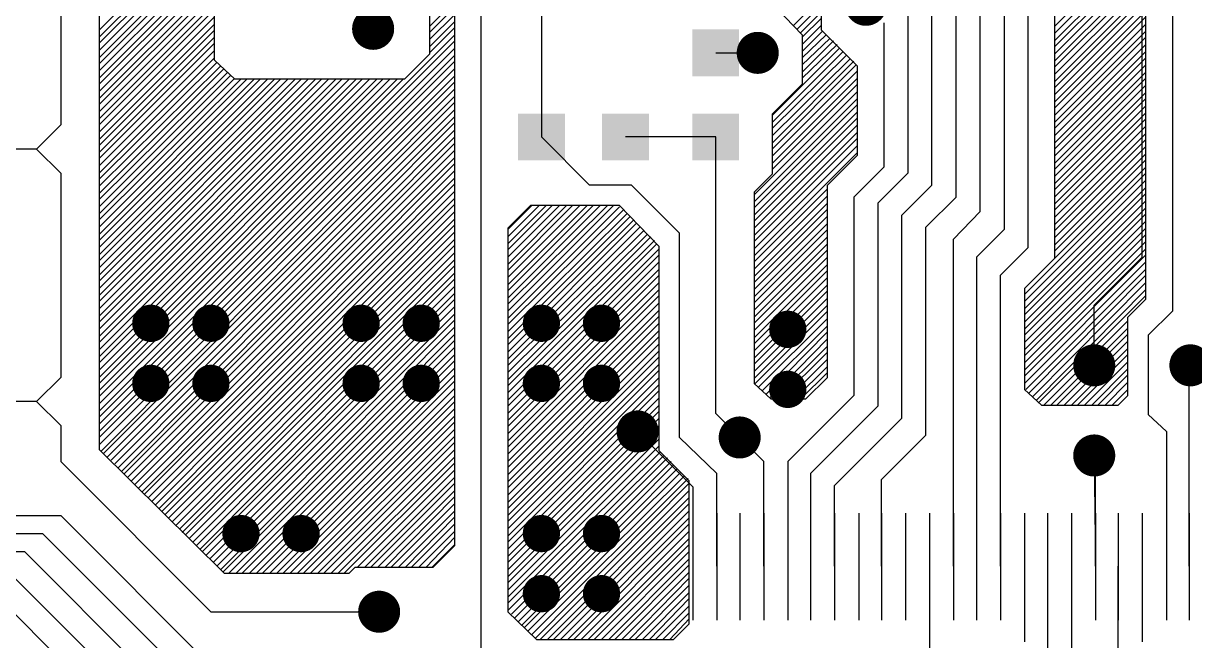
# Model space of a CAD drawing. Extents: x 295 to 953, y 10 to 290.
# Drawn here: x 646.67 to 687.51, y 180.18 to 201.7 of the extents above; entities that cross this region are included whole.
import ezdxf

# ---------------------------------------------------------------- set-up
doc = ezdxf.new("R2010")
doc.units = 0
doc.header["$LTSCALE"] = 5
doc.header["$MEASUREMENT"] = 0
doc.layers.get('0').update_dxf_attribs({"linetype": 'CONTINUOUS', "lineweight": 25})
doc.layers.add('ART01_PHO', color=7, linetype='CONTINUOUS')

msp = doc.modelspace()

# ---------------------------------------------------------------- linework, layer by layer
for points, const_width in [([(675.685, 202.348, 1), (676.418, 202.348, 1)], 0.733), ([(658.501, 201.51, 1), (659.235, 201.51, 1)], 0.733), ([(671.913, 200.672, 1), (672.646, 200.672, 1)], 0.733), ([(650.79, 191.242, 1), (651.44, 191.242, 1)], 0.65), ([(652.886, 191.242, 1), (653.535, 191.242, 1)], 0.65), ([(658.124, 191.242, 1), (658.774, 191.242, 1)], 0.65), ([(660.22, 191.242, 1), (660.869, 191.242, 1)], 0.65), ([(664.411, 191.242, 1), (665.06, 191.242, 1)], 0.65), ([(666.506, 191.242, 1), (667.156, 191.242, 1)], 0.65), ([(673.002, 191.032, 1), (673.652, 191.032, 1)], 0.65), ([(683.647, 189.775, 1), (684.381, 189.775, 1)], 0.733), ([(687, 189.775, 1), (687.734, 189.775, 1)], 0.733), ([(650.79, 189.146, 1), (651.44, 189.146, 1)], 0.65), ([(652.886, 189.146, 1), (653.535, 189.146, 1)], 0.65), ([(658.124, 189.146, 1), (658.774, 189.146, 1)], 0.65), ([(660.22, 189.146, 1), (660.869, 189.146, 1)], 0.65), ([(664.411, 189.146, 1), (665.06, 189.146, 1)], 0.65), ([(666.506, 189.146, 1), (667.156, 189.146, 1)], 0.65), ([(673.002, 188.937, 1), (673.652, 188.937, 1)], 0.65), ([(667.722, 187.47, 1), (668.455, 187.47, 1)], 0.733), ([(671.284, 187.26, 1), (672.017, 187.26, 1)], 0.733), ([(683.647, 186.632, 1), (684.381, 186.632, 1)], 0.733), ([(653.933, 183.908, 1), (654.583, 183.908, 1)], 0.65), ([(656.029, 183.908, 1), (656.678, 183.908, 1)], 0.65), ([(664.411, 183.908, 1), (665.06, 183.908, 1)], 0.65), ([(666.506, 183.908, 1), (667.156, 183.908, 1)], 0.65), ([(664.411, 181.812, 1), (665.06, 181.812, 1)], 0.65), ([(666.506, 181.812, 1), (667.156, 181.812, 1)], 0.65), ([(658.711, 181.183, 1), (659.444, 181.183, 1)], 0.733)]:
    msp.add_lwpolyline(points, format="xyb", close=True, dxfattribs=dict(const_width=const_width))
for points in [[(671.63, 201.489), (671.63, 199.854), (669.995, 201.489), (669.995, 199.854)], [(665.553, 198.555), (665.553, 196.921), (663.918, 198.555), (663.918, 196.921)], [(668.486, 198.555), (668.486, 196.921), (666.852, 198.555), (666.852, 196.921)], [(671.63, 198.555), (671.63, 196.921), (669.995, 198.555), (669.995, 196.921)]]:
    msp.add_solid(points)
at = {"layer": 'ART01_PHO', "color": 7}
for p, q in [((662.64, 179.717), (662.64, 235.247)), ((661.718, 183.488), (661.718, 233.948)), ((678.356, 196.061), (678.356, 232.523)), ((679.195, 195.642), (679.195, 220.579)), ((680.033, 195.139), (680.033, 218.902)), ((686.738, 218.902), (686.738, 191.661)), ((685.816, 192.08), (685.816, 217.394)), ((680.871, 217.017), (680.871, 194.511)), ((681.709, 193.882), (681.709, 214.921)), ((682.631, 214.041), (682.631, 193.505)), ((649.313, 201.468), (661.718, 213.873)), ((649.313, 201.216), (661.718, 213.622)), ((649.313, 201.007), (661.718, 213.412)), ((677.518, 211.359), (677.518, 196.481)), ((649.313, 209.473), (649.313, 186.841)), ((647.972, 207.377), (647.972, 198.157)), ((685.691, 193.547), (685.691, 206.246)), ((649.313, 200.755), (653.336, 204.779)), ((653.336, 200.42), (653.336, 204.863)), ((660.838, 204.863), (660.838, 200.63)), ((682.631, 201.594), (685.816, 204.779)), ((649.313, 200.504), (653.336, 204.527)), ((649.313, 200.294), (653.336, 204.318)), ((682.631, 201.342), (685.816, 204.527)), ((682.631, 201.091), (685.816, 204.276)), ((649.313, 200.043), (653.336, 204.066)), ((649.313, 199.791), (653.336, 203.815)), ((682.631, 200.881), (685.816, 204.066)), ((682.631, 200.63), (685.816, 203.815)), ((649.313, 199.582), (653.336, 203.605)), ((658.868, 203.396), (658.868, 201.51)), ((682.631, 200.378), (685.816, 203.563)), ((649.313, 199.33), (653.336, 203.354)), ((649.313, 199.079), (653.336, 203.102)), ((682.631, 200.169), (685.816, 203.354)), ((682.631, 199.917), (685.816, 203.102)), ((649.313, 198.869), (653.336, 202.893)), ((649.313, 198.618), (653.336, 202.641)), ((673.537, 201.636), (674.501, 202.599)), ((674.501, 201.468), (674.501, 202.977)), ((682.631, 199.666), (685.816, 202.851)), ((682.631, 199.456), (685.816, 202.641)), ((649.313, 198.367), (653.336, 202.39)), ((649.313, 198.157), (653.336, 202.18)), ((660.838, 201.594), (661.718, 202.474)), ((660.838, 201.384), (661.718, 202.264)), ((672.95, 202.222), (673.83, 201.3)), ((673.662, 201.51), (674.501, 202.348)), ((682.631, 199.205), (685.816, 202.39)), ((649.313, 197.906), (653.336, 201.929)), ((660.838, 201.133), (661.718, 202.013)), ((660.838, 200.881), (661.718, 201.761)), ((664.736, 202.138), (664.736, 197.738)), ((673.788, 201.384), (674.501, 202.097)), ((673.83, 201.216), (674.501, 201.887)), ((682.631, 198.953), (685.816, 202.138)), ((682.631, 198.744), (685.816, 201.929)), ((649.313, 197.654), (653.336, 201.677)), ((649.313, 197.445), (653.336, 201.468)), ((660.838, 200.672), (661.718, 201.552)), ((673.83, 200.965), (674.501, 201.636)), ((673.83, 200.714), (674.542, 201.426)), ((675.758, 200.211), (674.501, 201.468)), ((676.68, 201.719), (676.68, 196.69)), ((682.631, 198.492), (685.816, 201.677)), ((682.631, 198.241), (685.816, 201.426)), ((649.313, 188.895), (661.718, 201.3)), ((649.313, 197.193), (653.336, 201.216)), ((649.313, 188.685), (661.718, 201.091)), ((649.313, 196.984), (653.336, 201.007)), ((673.83, 200.504), (674.668, 201.3)), ((673.83, 201.3), (673.83, 199.582)), ((673.83, 200.252), (674.794, 201.175)), ((673.83, 200.001), (674.92, 201.091)), ((673.83, 199.791), (675.045, 200.965)), ((682.631, 198.031), (685.816, 201.216)), ((682.631, 197.78), (685.816, 200.965)), ((649.313, 188.434), (661.718, 200.839)), ((649.313, 196.732), (653.336, 200.755)), ((649.313, 188.182), (661.718, 200.588)), ((660.838, 200.63), (659.958, 199.75)), ((670.813, 200.672), (672.279, 200.672)), ((672.782, 198.492), (675.129, 200.839)), ((672.782, 198.241), (675.255, 200.714)), ((672.782, 198.031), (675.381, 200.588)), ((682.631, 197.528), (685.816, 200.714)), ((649.313, 196.481), (653.336, 200.504)), ((649.313, 187.973), (661.718, 200.378)), ((649.313, 196.271), (653.42, 200.336)), ((649.313, 196.02), (653.546, 200.211)), ((649.313, 195.768), (653.671, 200.127)), ((649.313, 187.721), (661.718, 200.127)), ((654.049, 199.75), (653.336, 200.42)), ((672.782, 197.78), (675.506, 200.462)), ((672.782, 197.528), (675.632, 200.378)), ((672.782, 197.319), (675.716, 200.252)), ((675.758, 197.109), (675.758, 200.211)), ((682.631, 197.319), (685.816, 200.504)), ((682.631, 197.067), (685.816, 200.252)), ((649.313, 195.559), (653.797, 200.001)), ((649.313, 195.307), (653.881, 199.875)), ((649.313, 187.47), (661.718, 199.875)), ((649.313, 195.056), (654.007, 199.75)), ((649.313, 194.846), (654.258, 199.75)), ((649.313, 194.595), (654.468, 199.75)), ((649.313, 194.343), (654.719, 199.75)), ((649.313, 194.134), (654.929, 199.75)), ((649.313, 193.882), (655.18, 199.75)), ((649.313, 193.631), (655.432, 199.75)), ((649.313, 193.421), (655.641, 199.75)), ((649.313, 193.17), (655.893, 199.75)), ((649.313, 192.918), (656.144, 199.75)), ((649.313, 192.709), (656.354, 199.75)), ((649.313, 192.457), (656.605, 199.75)), ((649.313, 192.206), (656.856, 199.75)), ((649.313, 191.996), (657.066, 199.75)), ((649.313, 191.745), (657.317, 199.75)), ((649.313, 191.493), (657.569, 199.75)), ((649.313, 191.284), (657.778, 199.75)), ((649.313, 191.032), (658.03, 199.75)), ((649.313, 190.781), (658.281, 199.75)), ((649.313, 190.571), (658.491, 199.75)), ((649.313, 190.32), (658.742, 199.75)), ((649.313, 190.068), (658.994, 199.75)), ((649.313, 189.859), (659.203, 199.75)), ((649.313, 189.607), (659.455, 199.75)), ((649.313, 189.356), (659.706, 199.75)), ((649.313, 189.146), (659.916, 199.75)), ((659.958, 199.75), (654.049, 199.75)), ((672.782, 197.067), (675.758, 200.043)), ((672.782, 196.816), (675.758, 199.791)), ((682.631, 196.816), (685.816, 200.001)), ((682.631, 196.606), (685.816, 199.791)), ((649.313, 187.26), (661.718, 199.666)), ((649.313, 187.009), (661.718, 199.414)), ((672.154, 195.726), (675.758, 199.33)), ((672.782, 196.606), (675.758, 199.582)), ((673.83, 199.582), (672.782, 198.534)), ((682.631, 196.355), (685.816, 199.54)), ((649.396, 186.799), (661.718, 199.163)), ((649.48, 186.716), (661.718, 198.953)), ((672.154, 195.475), (675.758, 199.079)), ((682.631, 196.103), (685.816, 199.289)), ((682.631, 195.894), (685.816, 199.079)), ((649.606, 186.59), (661.718, 198.702)), ((672.154, 195.265), (675.758, 198.869)), ((672.154, 195.014), (675.758, 198.618)), ((672.782, 198.534), (672.782, 196.439)), ((682.631, 195.642), (685.816, 198.828)), ((682.631, 195.391), (685.816, 198.576)), ((647.972, 198.157), (647.133, 197.319)), ((649.732, 186.464), (661.718, 198.45)), ((649.858, 186.338), (661.718, 198.241)), ((672.154, 194.804), (675.758, 198.408)), ((672.154, 194.553), (675.758, 198.157)), ((682.631, 195.181), (685.816, 198.367)), ((682.631, 194.93), (685.816, 198.115)), ((649.983, 186.213), (661.718, 197.989)), ((650.109, 186.087), (661.718, 197.738)), ((666.412, 196.061), (664.736, 197.738)), ((670.813, 197.738), (667.669, 197.738)), ((670.813, 188.099), (670.813, 197.738)), ((672.154, 194.301), (675.758, 197.906)), ((672.154, 194.092), (675.758, 197.696)), ((682.631, 194.678), (685.816, 197.864)), ((647.133, 197.319), (643.99, 197.319)), ((647.133, 197.319), (647.972, 196.481)), ((650.193, 186.003), (661.718, 197.528)), ((650.319, 185.877), (661.718, 197.277)), ((672.154, 193.84), (675.758, 197.445)), ((682.631, 194.469), (685.816, 197.654)), ((682.631, 194.217), (685.816, 197.403)), ((650.444, 185.752), (661.718, 197.025)), ((672.154, 193.589), (675.758, 197.193)), ((674.71, 196.061), (675.758, 197.109)), ((682.631, 193.966), (685.816, 197.151)), ((682.631, 193.756), (685.816, 196.942)), ((647.972, 196.481), (647.972, 189.356)), ((650.57, 185.626), (661.718, 196.816)), ((650.696, 185.5), (661.718, 196.564)), ((676.68, 196.69), (675.632, 195.642)), ((677.518, 196.481), (676.47, 195.433)), ((681.583, 192.248), (685.816, 196.481)), ((682.631, 193.505), (685.816, 196.69)), ((650.821, 185.374), (661.718, 196.313)), ((650.905, 185.291), (661.718, 196.103)), ((667.879, 196.061), (666.412, 196.061)), ((669.555, 194.385), (667.879, 196.061)), ((672.782, 196.439), (672.154, 195.81)), ((674.71, 189.356), (674.71, 196.061)), ((677.309, 195.014), (678.356, 196.061)), ((681.583, 191.996), (685.816, 196.229)), ((651.031, 185.165), (661.718, 195.852)), ((672.154, 193.379), (674.71, 195.936)), ((672.154, 195.81), (672.154, 189.146)), ((672.154, 193.128), (674.71, 195.684)), ((675.632, 195.642), (675.632, 188.727)), ((678.147, 194.595), (679.195, 195.642)), ((681.583, 191.745), (685.816, 195.978)), ((681.583, 191.535), (685.816, 195.768)), ((651.157, 185.039), (661.718, 195.6)), ((651.282, 184.913), (661.718, 195.391)), ((663.562, 194.511), (664.4, 195.349)), ((663.562, 194.259), (664.652, 195.349)), ((663.562, 194.008), (664.903, 195.349)), ((663.562, 193.798), (665.113, 195.349)), ((663.562, 193.547), (665.364, 195.349)), ((663.562, 193.295), (665.616, 195.349)), ((663.562, 193.086), (665.825, 195.349)), ((663.562, 192.834), (666.077, 195.349)), ((663.562, 192.583), (666.328, 195.349)), ((663.562, 192.373), (666.538, 195.349)), ((663.562, 192.122), (666.789, 195.349)), ((663.562, 191.912), (667.041, 195.349)), ((663.562, 191.661), (667.25, 195.349)), ((664.358, 195.349), (663.562, 194.553)), ((663.562, 191.409), (667.46, 195.307)), ((667.46, 195.349), (664.358, 195.349)), ((668.843, 193.924), (667.46, 195.349)), ((672.154, 192.876), (674.71, 195.433)), ((672.154, 192.667), (674.71, 195.223)), ((676.47, 195.433), (676.47, 188.35)), ((681.583, 191.284), (685.816, 195.517)), ((681.583, 191.032), (685.816, 195.265)), ((651.408, 184.788), (661.718, 195.139)), ((651.492, 184.662), (661.718, 194.888)), ((663.562, 191.2), (667.585, 195.181)), ((663.562, 190.948), (667.711, 195.056)), ((663.562, 190.697), (667.837, 194.972)), ((663.562, 190.487), (667.963, 194.846)), ((672.154, 192.415), (674.71, 194.972)), ((677.309, 187.931), (677.309, 195.014)), ((679.111, 194.176), (680.033, 195.139)), ((681.583, 190.823), (685.816, 195.056)), ((651.618, 184.578), (661.718, 194.678)), ((651.743, 184.452), (661.718, 194.427)), ((663.562, 190.236), (668.046, 194.72)), ((663.562, 189.985), (668.172, 194.595)), ((663.562, 194.553), (663.562, 181.183)), ((663.562, 189.775), (668.298, 194.469)), ((672.154, 192.164), (674.71, 194.72)), ((672.154, 191.954), (674.71, 194.511)), ((678.147, 187.344), (678.147, 194.595)), ((680.871, 194.511), (679.907, 193.547)), ((681.583, 190.571), (685.816, 194.804)), ((681.583, 190.32), (685.816, 194.553)), ((651.869, 184.327), (661.718, 194.176)), ((663.562, 189.524), (668.424, 194.343)), ((663.562, 189.272), (668.549, 194.259)), ((663.562, 189.063), (668.675, 194.134)), ((663.562, 188.811), (668.759, 194.008)), ((669.555, 187.26), (669.555, 194.385)), ((672.154, 191.703), (674.71, 194.259)), ((672.154, 191.451), (674.71, 194.008)), ((679.111, 182.776), (679.111, 194.176)), ((681.583, 190.11), (685.816, 194.343)), ((681.583, 189.859), (685.816, 194.092)), ((651.995, 184.201), (661.718, 193.966)), ((652.121, 184.075), (661.718, 193.715)), ((663.562, 188.56), (668.843, 193.84)), ((663.562, 188.35), (668.843, 193.631)), ((668.843, 186.799), (668.843, 193.924)), ((672.154, 191.242), (674.71, 193.798)), ((680.745, 192.918), (681.709, 193.882)), ((681.583, 189.607), (685.816, 193.84)), ((681.583, 189.398), (685.816, 193.631)), ((652.204, 183.95), (661.718, 193.463)), ((652.33, 183.866), (661.718, 193.254)), ((663.562, 188.099), (668.843, 193.379)), ((672.154, 190.99), (674.71, 193.547)), ((672.154, 190.739), (674.71, 193.295)), ((679.907, 193.547), (679.907, 182.776)), ((682.631, 193.505), (681.583, 192.457)), ((681.583, 189.146), (685.816, 193.379)), ((684.014, 191.87), (685.691, 193.547)), ((652.456, 183.74), (661.718, 193.002)), ((652.582, 183.614), (661.718, 192.793)), ((663.562, 187.847), (668.843, 193.128)), ((663.562, 187.638), (668.843, 192.918)), ((672.154, 190.529), (674.71, 193.086)), ((672.154, 190.278), (674.71, 192.834)), ((680.745, 182.776), (680.745, 192.918)), ((681.625, 188.937), (685.816, 193.128)), ((681.751, 188.811), (685.816, 192.918)), ((652.707, 183.488), (661.718, 192.541)), ((663.562, 187.386), (668.843, 192.667)), ((663.562, 187.135), (668.843, 192.415)), ((672.154, 190.026), (674.71, 192.583)), ((672.154, 189.817), (674.71, 192.373)), ((681.583, 192.457), (681.583, 188.937)), ((681.877, 188.685), (685.816, 192.667)), ((682.002, 188.56), (685.816, 192.415)), ((652.833, 183.363), (661.718, 192.29)), ((652.917, 183.279), (661.718, 192.08)), ((663.562, 186.925), (668.843, 192.206)), ((663.562, 186.674), (668.843, 191.954)), ((672.154, 189.565), (674.71, 192.122)), ((682.086, 188.476), (685.816, 192.206)), ((685.188, 191.451), (685.816, 192.08)), ((653.043, 183.153), (661.718, 191.829)), ((653.168, 183.027), (661.718, 191.577)), ((663.562, 186.422), (668.843, 191.703)), ((672.154, 189.314), (674.71, 191.87)), ((672.196, 189.146), (674.71, 191.661)), ((684.014, 189.775), (684.014, 191.87)), ((686.738, 191.661), (685.9, 190.823)), ((653.294, 182.902), (661.718, 191.368)), ((663.562, 186.213), (668.843, 191.493)), ((663.562, 185.961), (668.843, 191.242)), ((672.321, 189.021), (674.71, 191.409)), ((672.447, 188.895), (674.71, 191.158)), ((682.254, 188.392), (685.188, 191.326)), ((685.188, 188.727), (685.188, 191.451)), ((653.42, 182.776), (661.718, 191.116)), ((653.546, 182.65), (661.718, 190.865)), ((663.562, 185.71), (668.843, 190.99)), ((663.562, 185.5), (668.843, 190.781)), ((672.573, 188.769), (674.71, 190.948)), ((682.505, 188.392), (685.188, 191.074)), ((682.715, 188.392), (685.188, 190.865)), ((685.9, 190.823), (685.9, 188.057)), ((653.629, 182.566), (661.718, 190.655)), ((653.839, 182.525), (661.718, 190.404)), ((663.562, 185.249), (668.843, 190.529)), ((672.698, 188.643), (674.71, 190.697)), ((672.866, 188.602), (674.71, 190.446)), ((682.966, 188.392), (685.188, 190.613)), ((683.218, 188.392), (685.188, 190.362)), ((654.09, 182.525), (661.718, 190.152)), ((654.3, 182.525), (661.718, 189.943)), ((663.562, 184.997), (668.843, 190.278)), ((663.562, 184.788), (668.843, 190.068)), ((673.076, 188.602), (674.71, 190.236)), ((673.327, 188.602), (674.71, 189.985)), ((683.427, 188.392), (685.188, 190.152)), ((654.551, 182.525), (661.718, 189.691)), ((663.562, 184.536), (668.843, 189.817)), ((663.562, 184.327), (668.843, 189.607)), ((673.579, 188.602), (674.71, 189.733)), ((673.788, 188.602), (674.71, 189.524)), ((683.679, 188.392), (685.188, 189.901)), ((683.93, 188.392), (685.188, 189.649)), ((687.325, 182.776), (687.325, 189.775)), ((687.325, 189.775), (687.367, 189.775)), ((647.972, 189.356), (647.133, 188.518)), ((654.803, 182.525), (661.718, 189.44)), ((655.012, 182.525), (661.718, 189.23)), ((663.562, 184.075), (668.843, 189.356)), ((663.562, 183.824), (668.843, 189.104)), ((672.154, 189.146), (672.74, 188.602)), ((673.956, 188.602), (674.71, 189.356)), ((684.14, 188.392), (685.188, 189.44)), ((684.391, 188.392), (685.188, 189.188)), ((655.264, 182.525), (661.718, 188.979)), ((655.515, 182.525), (661.718, 188.727)), ((663.562, 183.614), (668.843, 188.895)), ((675.632, 188.727), (673.327, 186.422)), ((681.583, 188.937), (682.17, 188.392)), ((684.643, 188.392), (685.188, 188.937)), ((684.852, 188.392), (685.188, 188.727)), ((647.133, 188.518), (639.38, 188.518)), ((647.133, 188.518), (647.972, 187.679)), ((655.725, 182.525), (661.718, 188.518)), ((663.562, 183.363), (668.843, 188.643)), ((663.562, 183.111), (668.843, 188.392)), ((672.74, 188.602), (673.956, 188.602)), ((676.47, 188.35), (674.123, 186.003)), ((682.17, 188.392), (684.852, 188.392)), ((655.976, 182.525), (661.718, 188.266)), ((656.228, 182.525), (661.718, 188.015)), ((663.562, 182.902), (668.843, 188.182)), ((663.562, 182.65), (668.843, 187.931)), ((671.651, 187.26), (670.813, 188.099)), ((674.962, 185.584), (677.309, 187.931)), ((685.9, 188.057), (686.529, 187.47)), ((647.972, 187.679), (647.972, 186.422)), ((656.437, 182.525), (661.718, 187.805)), ((656.689, 182.525), (661.718, 187.554)), ((663.562, 182.399), (668.843, 187.679)), ((663.562, 182.189), (668.843, 187.47)), ((668.088, 187.47), (670.016, 185.542)), ((686.529, 187.47), (686.529, 182.776)), ((656.94, 182.525), (661.718, 187.302)), ((657.15, 182.525), (661.718, 187.093)), ((663.562, 181.938), (668.843, 187.218)), ((670.854, 186.003), (669.555, 187.26)), ((672.489, 186.422), (671.651, 187.26)), ((676.596, 185.794), (678.147, 187.344)), ((649.313, 186.841), (653.671, 182.525)), ((657.401, 182.525), (661.718, 186.841)), ((663.562, 181.686), (668.843, 186.967)), ((663.562, 181.477), (668.885, 186.757)), ((669.89, 185.752), (668.843, 186.799)), ((647.972, 186.422), (653.21, 181.183)), ((657.653, 182.525), (661.718, 186.59)), ((657.862, 182.525), (661.718, 186.38)), ((663.562, 181.225), (669.01, 186.632)), ((663.688, 181.1), (669.136, 186.548)), ((663.814, 180.974), (669.262, 186.422)), ((663.939, 180.848), (669.346, 186.296)), ((672.489, 182.776), (672.489, 186.422)), ((673.327, 186.422), (673.327, 182.776)), ((684.014, 186.632), (684.056, 182.776)), ((684.056, 186.632), (684.014, 186.632)), ((684.056, 182.776), (684.056, 186.632)), ((658.323, 182.734), (661.718, 186.129)), ((658.575, 182.734), (661.718, 185.877)), ((664.065, 180.722), (669.471, 186.171)), ((664.149, 180.639), (669.597, 186.045)), ((664.275, 180.513), (669.723, 185.919)), ((664.4, 180.387), (669.849, 185.835)), ((670.854, 182.776), (670.854, 186.003)), ((674.123, 186.003), (674.123, 182.776)), ((658.784, 182.734), (661.718, 185.668)), ((664.526, 180.261), (669.89, 185.668)), ((669.89, 180.764), (669.89, 185.752)), ((670.016, 185.542), (670.016, 182.776)), ((674.962, 182.776), (674.962, 185.584)), ((676.596, 182.776), (676.596, 185.794)), ((659.036, 182.734), (661.718, 185.416)), ((659.287, 182.734), (661.718, 185.207)), ((664.694, 180.22), (669.89, 185.416)), ((664.945, 180.22), (669.89, 185.165)), ((659.497, 182.734), (661.718, 184.955)), ((659.748, 182.734), (661.718, 184.704)), ((665.155, 180.22), (669.89, 184.955)), ((665.406, 180.22), (669.89, 184.704)), ((670.016, 184.62), (670.016, 180.89)), ((670.854, 184.62), (670.854, 180.89)), ((671.651, 184.62), (671.651, 180.89)), ((672.489, 184.62), (672.489, 180.89)), ((673.327, 184.62), (673.327, 180.89)), ((674.123, 184.62), (674.123, 180.89)), ((674.962, 184.62), (674.962, 180.89)), ((675.8, 184.62), (675.8, 180.89)), ((676.596, 184.62), (676.596, 180.89)), ((677.434, 184.62), (677.434, 180.89)), ((678.272, 184.62), (678.272, 180.89)), ((679.111, 184.62), (679.111, 180.89)), ((679.907, 184.62), (679.907, 180.89)), ((680.745, 184.62), (680.745, 180.89)), ((681.583, 184.62), (681.583, 180.89)), ((682.38, 184.62), (682.38, 180.89)), ((683.218, 184.62), (683.218, 180.89)), ((684.056, 184.62), (684.056, 180.89)), ((684.852, 184.62), (684.852, 180.89)), ((685.691, 184.62), (685.691, 180.89)), ((686.529, 184.62), (686.529, 180.89)), ((687.325, 184.62), (687.325, 180.89)), ((601.074, 184.536), (647.972, 184.536)), ((647.972, 184.536), (653.21, 179.298)), ((660, 182.734), (661.718, 184.494)), ((660.209, 182.734), (661.718, 184.243)), ((665.658, 180.22), (669.89, 184.452)), ((665.867, 180.22), (669.89, 184.243)), ((601.661, 183.908), (647.343, 183.908)), ((647.343, 183.908), (652.791, 178.459)), ((660.461, 182.734), (661.718, 183.991)), ((666.119, 180.22), (669.89, 183.991)), ((660.712, 182.734), (661.718, 183.782)), ((660.922, 182.734), (661.718, 183.53)), ((660.964, 182.734), (661.718, 183.488)), ((666.37, 180.22), (669.89, 183.74)), ((666.58, 180.22), (669.89, 183.53)), ((602.29, 183.279), (646.714, 183.279)), ((646.714, 183.279), (652.372, 177.621)), ((666.831, 180.22), (669.89, 183.279)), ((667.083, 180.22), (669.89, 183.027)), ((646.086, 182.65), (651.953, 176.783)), ((658.03, 182.525), (658.24, 182.734)), ((658.24, 182.734), (660.964, 182.734)), ((667.292, 180.22), (669.89, 182.818)), ((667.544, 180.22), (669.89, 182.566)), ((678.272, 182.776), (678.272, 177.202)), ((681.583, 182.776), (681.583, 180.136)), ((682.38, 182.776), (682.38, 179.717)), ((683.218, 182.776), (683.218, 178.25)), ((684.852, 178.25), (684.852, 182.776)), ((685.691, 182.776), (685.691, 180.136)), ((653.671, 182.525), (658.03, 182.525)), ((667.795, 180.22), (669.89, 182.357)), ((645.457, 182.022), (651.534, 175.945)), ((668.005, 180.22), (669.89, 182.105)), ((668.256, 180.22), (669.89, 181.854)), ((668.507, 180.22), (669.89, 181.644)), ((668.717, 180.22), (669.89, 181.393)), ((653.21, 181.183), (659.078, 181.183)), ((663.562, 181.183), (664.568, 180.22)), ((668.968, 180.22), (669.89, 181.142)), ((669.22, 180.22), (669.89, 180.932)), ((669.346, 180.22), (669.89, 180.764)), ((664.568, 180.22), (669.346, 180.22))]:
    msp.add_line(p, q, dxfattribs=at)

doc.saveas('drawing.dxf')
